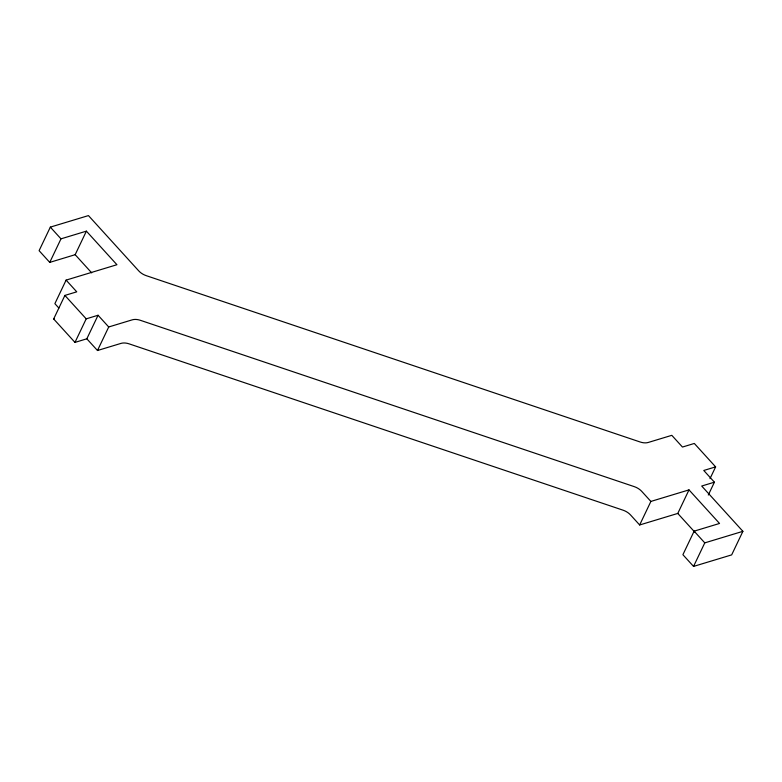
<?xml version="1.0" encoding="UTF-8"?>
<svg xmlns="http://www.w3.org/2000/svg" width="782" height="782" viewBox="0 0 782 782"><rect width="100%" height="100%" fill="white"/><g stroke="black" fill="none" stroke-linecap="round" stroke-linejoin="round"><path stroke-width="1.17" d="M710.007 478.652L715.628 466.883L694.318 443.453L682.461 447.05L671.806 435.33L648.239 442.465A11.759 7.175 25.5 0 1 640.165 441.996L146.254 275.665A11.759 7.175 25.5 0 1 138.746 270.895L88.454 215.588L50.331 227.122L39.1 250.67L49.755 262.39L75.17 254.688L86.391 231.149L116.929 264.727L66.108 280.112L54.877 303.66L58.865 308.049M49.755 262.39L60.986 238.842L86.391 231.149M715.628 466.883L703.771 470.471L714.416 482.191L701.708 486.033L742.9 531.33L731.669 554.878L693.546 566.412L682.901 554.702L694.133 531.154L719.538 523.461L689.001 489.884L650.888 501.428L641.778 491.409A11.759 7.175 25.5 0 0 634.27 486.639L140.359 320.307A11.759 7.175 25.5 0 0 132.285 319.828L108.718 326.974L98.063 315.254L86.831 338.802L74.974 342.399L53.665 318.968L64.896 295.42L76.753 291.833L66.108 280.112M74.974 342.399L86.206 318.851L98.063 315.254M86.831 338.802L97.486 350.512L108.718 326.974M97.486 350.512L121.054 343.376A11.759 7.175 25.5 0 1 129.128 343.855L623.039 510.177A11.759 7.175 25.5 0 1 630.546 514.957L639.656 524.966L650.888 501.428M639.656 524.966L677.779 513.432L689.001 489.884M708.297 495.026L714.416 482.191M693.546 566.412L704.778 542.874L742.9 531.33M53.665 318.968L54.408 318.743M694.133 531.154L704.778 542.874M677.779 513.432L694.954 532.317M50.331 227.122L60.986 238.842M75.17 254.688L91.709 272.879M64.896 295.42L86.206 318.851"/></g></svg>
